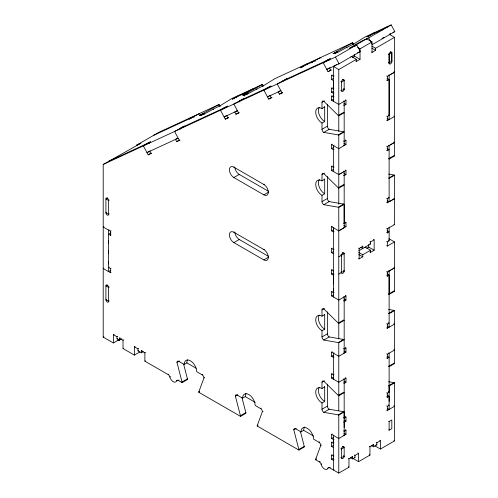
<?xml version="1.0" encoding="UTF-8"?>
<svg xmlns="http://www.w3.org/2000/svg" width="498" height="498" viewBox="0 0 498 498"><rect width="100%" height="100%" fill="white"/><g stroke="black" fill="none" stroke-linecap="round" stroke-linejoin="round"><path stroke-width="0.75" d="M108.601 263.853L108.601 261.257M108.601 253.47L108.601 250.874M108.601 243.086L108.601 240.49M334.058 92.945L333.38 93.331L331.587 92.298L331.587 88.14L332.259 87.754M333.399 447.503L331.587 446.451L331.587 442.299L333.38 443.338L333.38 439.529L334.058 439.143M343.495 300.711L344.174 301.103L345.973 300.064L345.973 295.912L338.777 300.064L331.587 295.912L331.587 291.76L333.38 292.799L333.38 275.145L334.058 274.759M343.495 105.059L344.174 105.445L345.973 104.406L345.973 100.254L338.777 104.406L331.587 100.254L331.587 96.102L333.38 97.141L333.38 93.331M331.587 88.14L333.38 89.179L333.38 80.527L331.587 79.493L331.587 75.335L332.259 74.949M344.174 427.409L344.174 411.952L338.777 415.064L338.777 473.1L348.967 467.217L348.967 458.913L352.565 456.834L352.565 458.913L350.206 457.55M334.058 231.502L333.38 231.887L331.587 230.848L331.587 226.696L338.777 230.848L344.174 227.735L344.174 204.305L338.777 207.423L338.777 338.964M341.472 256.327L341.472 255.25L340.8 254.858M389.125 401.45L389.131 385.994L394.522 382.881L394.522 440.917L380.435 449.047L375.044 445.934L375.044 445.542M388.677 239.071L389.125 238.81L394.522 241.922L394.522 291.305L389.125 294.424L389.125 270.993L388.677 270.738M389.467 201.584L389.125 201.777L389.125 145.541L388.677 145.285M389.131 62.941L389.131 54.288L391.826 52.732L391.826 61.379L389.131 62.941L388.677 62.68M386.653 228.383L387.332 228.775L394.522 224.623L394.522 175.24A2.546 1.469 60 0 0 394.011 175.028L388.583 174.088M242.04 397.896L245.838 412.618A2.54 1.469 60 0 1 245.912 413.259L240.522 416.372L198.802 392.287A2.552 1.469 60 0 1 198.876 391.733L203.937 377.951L204.616 377.559M300.45 431.617L304.253 446.345A2.54 1.469 60 0 1 304.328 446.98L298.931 450.092L257.211 426.008A2.546 1.469 60 0 1 257.285 425.46L262.353 411.672L263.025 411.286M330.267 467.404L329.589 467.796A2.546 1.469 60 0 0 327.896 468.201A5.086 2.938 60 0 1 324.503 469.01A5.086 2.938 60 0 1 321.11 464.285A2.546 1.469 60 0 0 319.417 461.92L315.626 459.735A2.546 1.469 60 0 1 315.701 459.181L320.768 445.399L321.44 445.007M263.031 86.727L261.948 84.71L242.812 95.386L247.257 93.375L247.711 94.215M390.139 74.756L390.812 74.364M391.49 73.978L392.163 73.586M392.835 73.2L393.513 72.808M394.186 72.415L394.522 72.222L394.522 37.344L389.125 34.231M390.139 201.198L390.812 200.806M391.49 200.42L392.163 200.028M392.835 199.642L393.513 199.25M394.186 198.858L394.522 198.665L393.85 198.279M390.139 270.408L390.812 270.022M391.49 269.63L392.163 269.244M392.835 268.852L393.513 268.466M394.186 268.073L394.522 267.88L393.85 267.488M118.792 339.866L113.401 342.979L103.211 337.096L103.211 164.458L140.897 143.206L136.44 145.267L158.955 132.275L219.108 104.462L220.191 106.472M146.082 144.009L150.558 141.737L143.362 145.889L148.174 154.841L151.523 153.216M191.039 118.057L189.24 119.097L199.107 113.706L199.412 114.266M219.108 104.462L218.647 104.723M182.61 127.121L184.409 126.087L174.543 131.472L179.355 140.424L180.033 140.038M236.731 96.929L232.261 99.208L239.451 95.056L239.756 95.61M244.748 93.226L242.949 94.265L252.816 88.874L253.115 89.435M263.237 85.731L262.514 84.392L261.985 84.691M223.204 108.359L227.673 106.08L220.477 110.239L225.289 119.184L228.638 117.559M149.587 151.093L146.972 152.606L178.153 138.189M150.321 150.981L149.643 151.367L150.85 153.608M241.91 99.706L243.709 98.666L233.842 104.057L238.654 113.009L239.326 112.616M148.174 154.841L151.211 153.091M176.827 138.643L175.483 139.421L176.684 141.662L179.355 140.424M177.17 138.45L177.506 138.257M304.627 65.543L300.157 67.815L307.347 63.663L307.646 64.223M266.611 88.283L271.08 86.011L263.89 90.163L268.702 99.114L272.051 97.49M312.644 61.833L310.845 62.873L320.712 57.482L321.011 58.042M176.684 141.662L179.38 140.106M285.323 79.636L287.116 78.597L277.255 83.988L282.067 92.939L282.74 92.547M353.823 44.689L352.74 42.672L333.031 53.666L337.482 51.655L337.937 52.495M226.048 115.816L224.088 116.949L237.453 110.768M227.437 115.324L226.758 115.71L227.966 117.951M236.805 110.836L234.782 112.006L235.984 114.241L238.654 113.009M325.91 60.868L330.379 58.596L323.19 62.748L328.001 71.7L331.344 70.075M371.44 34.648L366.97 36.92L374.166 32.768L374.465 33.329M225.289 119.184L228.327 117.435M379.464 30.938L377.665 31.978L387.531 26.587L387.83 27.147M235.984 114.241L238.679 112.685M354.638 46.389L354.638 45.735L366.628 38.813L372.025 41.925L372.025 52.415L371.346 52.022M103.211 164.458L335.434 57.083L356.693 44.814L360.303 51.524L339.045 63.8L326.794 69.459L329.415 67.952M356.693 44.814L349.123 48.312L361.106 41.39L368.682 37.892L391.179 24.9L394.79 31.611L372.292 44.602L371.57 43.258M270.115 95.367L267.501 96.88L280.86 90.698M270.844 95.255L270.171 95.641L271.373 97.882M279.876 90.96L278.189 91.937L279.39 94.172L282.067 92.939M280.212 90.767L280.884 90.381M268.702 99.114L271.734 97.365M279.39 94.172L282.092 92.616M357.676 47.484L360.035 48.848L372.025 41.925M330.143 67.834L329.471 68.226L330.672 70.461M333.834 101.032L333.38 101.293L333.38 66.415L335.745 65.051M336.418 64.665L336.754 64.472M389.343 34.343L390.538 33.646M107.705 197.88L105.906 198.92L105.906 212.764A1.905 1.102 60 0 0 107.257 215.099A1.905 1.102 60 0 0 108.601 214.321L109.28 213.928M352.391 57.519L354.638 56.218L360.035 59.337L360.035 48.848M328.001 71.7L331.033 69.944M109.28 200.084L108.601 200.476L105.906 198.92A1.905 1.102 60 0 1 107.257 198.142A1.905 1.102 60 0 1 108.601 200.476L108.601 214.321L105.906 212.764L106.578 212.372M333.38 66.415L338.777 69.533L356.437 59.337L356.437 61.41L355.765 61.024M371.913 46.121L375.617 48.262L394.522 37.344M356.437 61.41L360.035 59.337M372.025 52.415L375.617 50.335L375.617 48.262M334.058 75.989L333.38 76.375L331.587 75.335M331.587 79.493L333.268 78.516M341.472 82.089L344.174 80.527L342.375 79.493M333.38 89.179L333.89 88.887M331.587 92.298L333.268 91.321M103.883 226.609L103.211 226.995L110.4 231.147L111.079 230.761M331.587 96.102L332.259 95.709M341.472 90.736L344.174 89.179L344.174 80.433A1.905 1.102 -60 0 0 342.823 79.655A1.905 1.102 -60 0 0 341.472 81.989L341.472 90.736L340.8 90.256M323.793 132.406L329.184 129.293L343.657 131.802A2.54 1.469 60 0 1 344.174 132.014L338.777 135.126A2.54 1.469 60 0 0 338.26 134.914L323.793 132.406A2.546 1.469 60 0 1 321.994 129.293L321.994 123.062A8.902 5.142 60 0 1 315.701 112.162A8.902 5.142 60 0 1 321.994 108.527L321.994 102.302L324.466 100.87M333.38 97.141L334.058 96.749M331.587 100.254L333.268 99.283M109.056 229.852L108.601 230.113L108.601 271.64L110.849 270.339M321.994 108.527L324.69 106.97L324.69 121.506L321.994 123.062M110.961 232.902L108.601 234.265L110.4 235.305L111.079 234.913M386.653 75.989L387.332 76.375L394.522 72.222L394.522 155.961L389.131 159.074A2.546 1.469 60 0 1 388.614 158.694L394.011 155.575A2.546 1.469 60 0 0 394.522 155.961M268.739 192.035L263.853 194.861L233.879 177.556A6.356 3.673 60 0 1 229.385 169.768A6.356 3.673 60 0 1 233.879 167.172L234.384 166.88M386.653 80.141L387.332 80.527L389.125 79.493L389.125 115.436L387.332 116.476L386.653 116.084M338.26 115.468L343.657 112.349A2.546 1.469 60 0 0 344.174 112.735L338.777 115.847A2.546 1.469 60 0 1 338.26 115.468L323.793 101.262A2.546 1.469 60 0 0 321.994 102.302M233.879 177.556L239.277 174.443L268.621 191.381M321.994 129.293L327.391 126.181L327.391 104.25M103.883 268.136L103.211 268.528L110.4 272.68L111.079 272.288M109.28 267.096L108.601 267.488L110.4 268.528L111.079 268.136M338.26 134.914L343.657 131.802M334.058 149.307L333.38 149.699L331.587 148.659L331.587 144.507L332.259 144.115M233.879 167.172L263.853 184.478L264.357 184.185M334.058 145.155L333.38 145.541L333.38 171.499L333.834 171.237M331.587 148.659L333.268 147.682M338.777 204.23L338.777 148.659L345.973 144.507L345.973 140.349L344.174 141.388L343.495 141.002M386.653 120.236L387.332 120.628L394.522 116.476L393.85 116.084M106.578 299.329L105.906 299.715L108.601 301.278L108.601 287.433A1.905 1.102 60 0 0 107.257 285.099L105.906 285.877L105.906 299.715A1.905 1.102 60 0 0 107.257 302.056A1.905 1.102 60 0 0 108.601 301.278L109.28 300.885M109.28 287.041L108.601 287.433L105.906 285.877A1.905 1.102 60 0 1 107.257 285.099M343.495 175.265L344.174 175.651L345.973 174.611L345.973 170.459L338.777 174.611L331.587 170.459L331.587 166.307L332.259 165.915M334.058 166.954L333.38 167.347L331.587 166.307M338.777 207.423A2.546 1.469 60 0 0 338.26 207.212L323.793 204.703A2.546 1.469 60 0 1 321.994 201.59L321.994 195.359A8.902 5.142 60 0 1 315.701 184.459A8.902 5.142 60 0 1 321.994 180.824L321.994 174.599L324.466 173.167M331.587 170.459L333.268 169.488M321.994 180.824L324.69 179.268L324.69 193.803L321.994 195.359M268.739 257.099L263.853 259.919L233.879 242.619A6.356 3.673 60 0 1 229.385 234.832A6.356 3.673 60 0 1 233.879 232.236L234.384 231.944M339.673 174.095L340.128 173.833M341.024 173.316L341.472 173.055M342.375 172.538L342.823 172.277M343.72 171.76L344.174 171.499L344.174 223.583L343.495 223.191M389.125 145.541L389.467 145.348M390.812 144.569L390.139 144.962M392.163 143.791L391.49 144.183M393.513 143.013L392.835 143.399M386.653 146.194L387.332 146.58L394.522 142.428L393.85 142.042M394.186 142.621L394.522 142.428M386.653 150.346L387.332 150.732L389.125 149.699L387.108 148.529M233.879 242.619L239.277 239.501L268.621 256.445M338.26 187.765L343.657 184.646A2.546 1.469 60 0 0 344.174 185.032L338.777 188.144A2.546 1.469 60 0 1 338.26 187.765L323.793 173.559A2.546 1.469 60 0 0 321.994 174.599M321.994 201.59L327.391 198.478L327.391 176.541M323.793 204.703L329.184 201.59L343.657 204.099A2.546 1.469 60 0 1 344.174 204.305M103.211 337.096L103.883 336.704M113.401 342.979L113.401 334.675L114.073 334.283M233.879 232.236L263.853 249.535L264.357 249.249M338.26 207.212L343.657 204.099M394.011 175.028L388.614 178.141A2.546 1.469 60 0 1 389.131 178.352L394.522 175.24M113.401 334.675L116.993 336.748L117.671 336.362M116.993 336.748L116.993 338.827L117.671 338.435M116.993 338.827L119.42 340.227L119.42 338.148L120.093 337.762M117.783 339.972L118.792 340.557L121.798 338.821M119.42 338.148L123.018 340.227L123.691 339.835M331.587 226.696L332.259 226.31M123.018 340.227L123.018 348.532L123.691 348.139M333.834 227.474L333.38 227.735L333.38 283.972M331.587 230.848L333.268 229.877M344.174 223.583L345.973 222.544L345.973 226.696L344.174 227.735L343.72 227.474M386.653 198.279L387.332 198.665L389.125 197.625L388.452 197.239M139.77 351.974L134.379 355.093L134.379 346.789L135.051 346.396M386.653 202.431L387.332 202.817L394.522 198.665M338.777 230.848L339.225 230.593M340.128 230.07L340.576 229.808M341.472 229.292L341.927 229.03M342.823 228.514L343.271 228.252M134.379 346.789L137.977 348.861L138.649 348.476M137.977 348.861L137.977 350.941L138.649 350.548M137.977 350.941L141.27 352.839L141.27 350.766L141.949 350.374M141.27 352.839L143.293 351.675M141.27 350.766L144.868 352.839L145.541 352.453M333.89 253.401L333.38 253.687L331.587 252.654L331.587 248.502L332.259 248.11M334.058 249.149L333.38 249.535L331.587 248.502M331.587 252.654L333.268 251.677M144.868 352.839L144.868 361.15L145.541 360.757M338.777 256.806L344.174 253.687L344.174 270.993L338.777 274.112M358.498 248.104L359.17 248.49L362.768 246.417L362.768 248.49L360.745 247.325M369.883 241.53L370.562 241.916L374.154 239.843L374.154 250.22L370.562 252.299L369.883 251.907M386.653 232.535L387.332 232.927L389.125 231.887L387.108 230.717M358.834 250.762L370.562 243.995L370.562 241.916M366.74 248.278L368.763 247.108L374.154 250.22M333.38 275.145L331.587 274.112L331.587 269.953L332.259 269.567M358.722 252.386L362.768 254.721L370.562 250.22L370.562 252.299M183.625 364.169L187.429 378.897A2.54 1.469 60 0 1 187.503 379.532L182.106 382.645A2.54 1.469 60 0 0 182.031 382.01L176.964 362.376L179.442 360.95M331.587 274.112L333.268 273.134M386.653 241.536L387.332 241.922L389.125 240.889L389.131 227.113M358.498 258.487L359.17 258.873L362.768 256.8L362.768 254.721M386.653 245.688L387.332 246.074L394.522 241.922M176.964 362.376A2.546 1.469 60 0 1 178.763 361.336L184.16 364.455L186.856 362.893A8.902 5.142 60 0 1 187.659 359.805M144.868 361.15L168.143 374.583L168.816 374.197M168.143 374.583A2.546 1.469 60 0 1 169.837 376.949L170.509 376.556M169.837 376.949A5.086 2.938 60 0 0 173.229 381.673A5.086 2.938 60 0 0 176.616 380.864L177.63 380.279M331.587 291.76L332.259 291.367M176.616 380.864A2.546 1.469 60 0 1 178.315 380.46L178.987 380.067M333.38 292.799L334.058 292.407M182.031 382.01L187.429 378.897M331.587 295.912L333.268 294.941M333.834 296.69L333.38 296.951L333.38 288.298M184.16 364.455A8.902 5.142 60 0 1 190.454 360.82A8.902 5.142 60 0 1 196.747 371.72L202.144 374.832L202.817 374.446M386.653 271.64L387.332 272.033L394.522 267.88M323.793 340.053L329.184 336.934L343.657 339.443A2.54 1.469 60 0 1 344.174 339.655L338.777 342.767A2.54 1.469 60 0 0 338.26 342.556L323.793 340.053A2.546 1.469 60 0 1 321.994 336.934L321.994 330.709A8.902 5.142 60 0 1 315.701 319.809A8.902 5.142 60 0 1 321.994 316.174L321.994 309.943L324.466 308.517M386.653 275.799L387.332 276.185L389.125 275.145L389.125 327.23L387.332 326.19M321.994 316.174L324.69 314.618L324.69 329.153L321.994 330.709M198.876 391.733L199.549 391.347M198.802 392.287L199.474 391.895M338.26 323.109L343.657 319.996A2.546 1.469 60 0 0 344.174 320.376L338.777 323.495A2.546 1.469 60 0 1 338.26 323.109L323.793 308.903A2.546 1.469 60 0 0 321.994 309.943M321.994 336.934L327.391 333.822L327.391 311.891M240.522 416.372A2.54 1.469 60 0 0 240.441 415.737L235.38 396.103L237.851 394.671M338.26 342.556L343.657 339.443M394.522 310.584A2.546 1.469 60 0 0 394.005 310.372L388.614 313.491A2.546 1.469 60 0 1 389.125 313.696L394.522 310.584L394.522 363.602L389.131 366.721A2.546 1.469 60 0 1 388.614 366.335L394.005 363.223A2.546 1.469 60 0 0 394.522 363.602M235.38 396.103A2.546 1.469 60 0 1 237.179 395.063L242.57 398.176L245.271 396.62A8.902 5.142 60 0 1 246.074 393.526M334.058 356.948L333.38 357.34L331.587 356.3L331.587 352.148L332.259 351.756M334.058 352.796L333.38 353.188L333.38 379.14L333.834 378.885M331.587 356.3L333.268 355.329M331.587 352.148L338.777 356.3L345.973 352.148L345.973 347.996L344.174 349.036L343.495 348.644M386.653 323.725L387.332 324.117L389.125 323.078L388.452 322.692M386.653 327.877L387.332 328.269L394.522 324.117L393.85 323.725M240.441 415.737L245.838 412.618M242.57 398.176A8.902 5.142 60 0 1 248.863 394.541A8.902 5.142 60 0 1 255.157 405.447L260.554 408.559L261.226 408.167M343.495 382.906L344.174 383.292L345.973 382.259L345.973 378.1L338.777 382.259L331.587 378.1L331.587 373.948L332.259 373.562M334.058 374.602L333.38 374.988L331.587 373.948M338.777 415.064A2.54 1.469 60 0 0 338.26 414.853L323.793 412.35A2.546 1.469 60 0 1 321.994 409.232L321.994 403.007A8.902 5.142 60 0 1 315.701 392.1A8.902 5.142 60 0 1 321.994 388.471L321.994 382.24L324.466 380.814M331.587 378.1L333.268 377.129M257.285 425.46L257.964 425.068M321.994 388.471L324.69 386.915L324.69 401.444L321.994 403.007M257.211 426.008L257.889 425.622M386.653 353.835L387.332 354.227L394.522 350.069L393.85 349.683M386.653 357.987L387.332 358.379L389.125 357.34L387.108 356.17M338.26 395.406L343.657 392.293A2.546 1.469 60 0 0 344.174 392.673L338.777 395.786A2.546 1.469 60 0 1 338.26 395.406L323.793 381.2A2.546 1.469 60 0 0 321.994 382.24M321.994 409.232L327.391 406.119L327.391 384.188M323.793 412.35L329.184 409.232L343.657 411.74A2.54 1.469 60 0 1 344.174 411.952M298.931 450.092A2.54 1.469 60 0 0 298.856 449.457L293.789 429.824L296.266 428.398M293.789 429.824A2.546 1.469 60 0 1 295.588 428.784L300.985 431.903L303.68 430.34A8.902 5.142 60 0 1 304.726 426.935M338.26 414.853L343.657 411.74M394.522 382.881A2.546 1.469 60 0 0 394.011 382.669L388.614 385.782A2.546 1.469 60 0 1 389.131 385.994M343.495 417.685L344.174 418.077L345.973 417.038L345.973 421.19L344.174 422.229L343.495 421.837M386.653 392.766L387.332 393.159L389.125 392.119L389.125 353.188L388.677 352.926M386.653 396.918L387.332 397.311L389.125 396.271L389.125 409.424L387.332 408.385M298.856 449.457L304.253 446.345M333.38 439.529L331.587 438.495L331.587 434.337L332.259 433.951M300.985 431.903A8.902 5.142 60 0 1 307.278 428.268A8.902 5.142 60 0 1 313.572 439.168L318.969 442.28L319.641 441.894M333.834 435.121L333.38 435.377L333.38 469.988L334.058 469.595M331.587 438.495L333.268 437.518M331.587 434.337L338.777 438.495L345.973 434.337L345.973 430.185L344.174 431.224L343.495 430.838M386.653 405.92L387.332 406.306L389.125 405.272L388.452 404.88M331.587 442.299L332.259 441.913M386.653 410.072L387.332 410.464L394.522 406.306L393.85 405.92M333.38 443.338L334.058 442.946M331.587 446.451L333.268 445.48M315.701 459.181L316.373 458.795M315.626 459.735L316.298 459.343M388.677 421.277L389.125 421.538L391.826 419.976L391.826 428.629L389.125 430.185L388.677 429.93M319.417 461.92L320.09 461.534M334.058 459.903L333.38 460.295L331.587 459.256L331.587 455.104L332.259 454.718M333.903 455.863L333.399 456.156L331.587 455.104M321.11 464.285L321.789 463.899M331.587 459.256L333.268 458.285M341.472 457.699L344.174 456.143L343.72 455.882M327.896 468.201L329.246 467.423M354.315 455.048L354.987 455.433L358.585 453.361L358.585 461.665L353.188 458.552M369.273 446.407L369.946 446.799L373.544 444.72L373.544 446.799L371.184 445.436M376.164 442.429L376.843 442.822L380.435 440.742L380.435 449.047M352.565 458.913L354.987 457.513L354.987 455.433M373.544 446.799L376.843 444.895L376.843 442.822M358.585 461.665L369.946 455.104L369.946 446.799M388.677 75.08L389.467 75.142M389.125 270.993L389.467 270.8M262.514 84.392L231.514 98.722L220.178 105.707L213.2 109.118A8.902 0.38 -28.3 0 1 202.232 114.914A8.902 0.38 -28.3 0 1 203.85 113.444L204.298 114.285M352.74 42.672L274.921 78.653L263.591 85.637L256.613 89.049A8.902 0.38 -28.3 0 1 245.645 94.844A8.902 0.38 -28.3 0 1 247.257 93.375M391.179 24.9L365.146 36.939L353.817 43.917L346.838 47.335A8.902 0.38 -28.3 0 1 335.864 53.13A8.902 0.38 -28.3 0 1 337.482 51.655M153.546 135.394L193.716 116.818L194.015 117.379M203.85 113.444L199.424 115.468L218.535 104.785L219.257 106.124M108.589 161.346L148.759 142.777L149.207 143.617M392.966 32.457L394.79 31.611M381.941 38.383L383.946 37.456M357.552 52.8L360.303 51.524M388.583 309.432L394.005 310.372M388.583 381.729L394.005 382.669M390.476 51.948L391.826 52.732M390.139 51.948L391.826 52.925L391.826 61.578A1.905 1.102 -60 0 1 390.476 63.912A1.905 1.102 -60 0 1 389.125 63.134L388.452 62.742M388.677 54.027L389.131 54.288M388.452 54.089L389.125 54.481L389.125 63.134M371.913 48.194L375.617 50.335M391.154 60.993L391.826 61.379M391.148 61.186L391.826 61.578M354.638 45.735L355.317 46.121M393.85 71.837L394.522 72.222M351.383 56.417L356.437 59.337M387.108 78.323L389.125 79.493M342.487 79.462L344.174 80.433M340.8 81.604L341.472 81.989M343.495 88.7L344.174 89.179M388.452 115.044L389.125 115.436M387.332 118.549L389.125 119.588L389.125 75.335M345.295 99.868L345.973 100.254M343.72 101.032L344.174 101.293L344.174 145.541L343.72 145.285M343.95 103.242L345.973 104.406M345.295 139.963L345.973 140.349M343.95 143.337L345.973 144.507M331.587 144.507L338.777 148.659L338.777 135.126M345.295 170.073L345.973 170.459M343.72 171.237L344.174 171.499M343.95 173.447L345.973 174.611M387.332 200.744L389.125 201.777M393.85 224.231L394.522 224.623M388.452 240.497L389.125 240.889M345.295 222.152L345.973 222.544M373.481 239.451L374.154 239.843M343.95 225.532L345.973 226.696M369.883 243.603L370.562 243.995M370.562 250.22L365.165 247.108L365.165 247.755M362.09 246.024L362.768 246.417M358.722 254.459L362.768 256.8M387.108 273.981L389.125 275.145M342.375 252.654L344.174 253.687M343.495 270.607L344.174 270.993M340.8 272.163L341.472 272.549A1.905 1.121 -58.7 0 0 342.854 273.309A1.905 1.121 -58.7 0 0 344.205 270.974M331.587 269.953L333.38 270.993M345.295 295.519L345.973 295.912M343.72 296.69L344.174 296.951L344.174 353.188L343.72 352.926M343.95 298.893L345.973 300.064M345.295 347.604L345.973 347.996M343.95 350.978L345.973 352.148M388.452 391.733L389.125 392.119M387.108 395.107L389.125 396.271M345.295 377.714L345.973 378.1M343.72 378.885L344.174 379.14L344.174 418.077M343.95 381.088L345.973 382.259M393.85 440.525L394.522 440.917M345.295 416.645L345.973 417.038M379.762 440.35L380.435 440.742M343.95 420.019L345.973 421.19M376.164 444.509L376.843 444.895M372.871 444.334L373.544 444.72M345.295 429.799L345.973 430.185M343.95 433.173L345.973 434.337M343.72 435.121L344.174 435.377L344.174 422.229M369.273 454.718L369.946 455.104M357.913 452.968L358.585 453.361M342.375 446.451L344.174 447.49L344.174 456.398A1.419 0.822 -60 0 1 344.018 457.108L343.315 458.11A2.334 1.345 -60 0 1 342.331 458.677L341.628 458.484A1.419 0.822 -60 0 1 341.472 457.955L341.472 449.047A1.905 1.102 -59.9 0 1 342.823 446.712A1.905 1.102 -59.9 0 1 344.174 447.49L341.472 449.047L340.8 448.661M354.315 457.12L354.987 457.513M351.887 456.448L352.565 456.834M186.856 362.893L196.131 368.252M245.271 396.62L255.206 402.359M303.68 430.34L313.622 436.08M348.295 458.521L348.967 458.913M343.495 456.012L344.174 456.398M340.8 457.569L341.472 457.955M348.295 466.825L348.967 467.217M187.018 379.252L187.503 379.532M123.018 348.532L134.379 355.093M178.315 380.46L182.106 382.645M329.589 467.796L338.777 473.1M382.333 30.073L382.134 29.706L368.769 35.881L369.068 36.441M368.682 37.892L370.848 41.919M352.173 42.996L352.895 44.341M346.838 47.335L347.174 47.964M335.434 57.083L339.045 63.8M329.035 60.47L328.58 59.636L282.646 80.869L282.945 81.429M315.614 61.154L315.315 60.6L301.95 66.776L302.255 67.336M269.586 87.611L269.281 87.05L239.239 100.945L239.837 102.059M256.613 89.049L256.949 89.677M248.023 93.107L247.425 91.987L234.06 98.168L234.359 98.729M243.709 94.807L244.431 96.151M226.173 107.68L225.874 107.12L179.94 128.359L180.388 129.2M213.2 109.118L213.542 109.747M341.472 271.472L341.472 272.549L341.472 255.25M389.125 421.538L389.125 430.185M387.332 76.375L387.332 80.527M387.332 116.476L387.332 120.628M387.332 146.58L387.332 150.732M387.332 198.665L387.332 202.817M387.332 228.775L387.332 232.927M387.332 241.922L387.332 246.074M387.332 272.033L387.332 276.185M387.332 324.117L387.332 328.269M387.332 354.227L387.332 358.379M387.332 393.159L387.332 397.311M387.332 406.306L387.332 410.464M368.763 244.512L368.763 247.108M366.628 38.813L366.628 39.467M359.17 248.49L359.17 258.873M354.638 54.251L354.638 56.218M351.046 56.479L351.046 56.872M338.777 63.302L338.777 63.925M338.777 69.533L338.777 131.391M338.777 342.767L338.777 410.613M118.792 339.474L118.792 340.557M110.4 231.147L110.4 235.305M110.4 268.528L110.4 272.68M329.184 129.293A2.546 1.469 60 0 1 327.391 126.181M329.184 201.59A2.546 1.469 60 0 1 327.391 198.478M341.51 255.231A1.905 1.077 -61.3 0 1 342.848 252.891A1.905 1.077 -61.3 0 1 344.143 253.706M329.184 336.934A2.546 1.469 60 0 1 327.391 333.822M329.184 409.232A2.546 1.469 60 0 1 327.391 406.119M318.969 442.28A2.546 1.469 60 0 1 320.768 445.399M260.554 408.559A2.546 1.469 60 0 1 262.353 411.672M202.144 374.832A2.546 1.469 60 0 1 203.937 377.951M263.853 184.478A6.356 3.673 60 0 1 268.347 192.265A6.356 3.673 60 0 1 263.853 194.861M239.277 174.443A6.356 3.673 60 0 1 234.863 167.708M263.853 249.535A6.356 3.673 60 0 1 268.347 257.323A6.356 3.673 60 0 1 263.853 259.919M239.277 239.501A6.356 3.673 60 0 1 234.801 232.23M324.69 193.803A8.902 5.142 60 0 1 319.156 186.8A8.902 5.142 60 0 1 319.423 179.517M324.123 178.969A8.902 5.142 60 0 1 324.69 179.268M324.69 401.444A8.902 5.142 60 0 1 319.206 394.565A8.902 5.142 60 0 1 319.318 387.295M324.229 386.666A8.902 5.142 60 0 1 324.69 386.915M324.69 329.153A8.902 5.142 60 0 1 319.206 322.268A8.902 5.142 60 0 1 319.318 314.997M324.229 314.369A8.902 5.142 60 0 1 324.69 314.618M324.69 121.506A8.902 5.142 60 0 1 319.206 114.627A8.902 5.142 60 0 1 319.318 107.35M324.229 106.728A8.902 5.142 60 0 1 324.69 106.97M389.125 54.481A1.905 1.102 -60 0 1 390.476 52.147A1.905 1.102 -60 0 1 391.826 52.925M344.174 89.086A1.905 1.102 -60 0 1 342.823 91.42A1.905 1.102 -60 0 1 341.472 90.642M394.522 291.305A2.546 1.469 60 0 1 394.005 290.925L388.614 294.038A2.546 1.469 60 0 0 389.125 294.424"/></g></svg>
